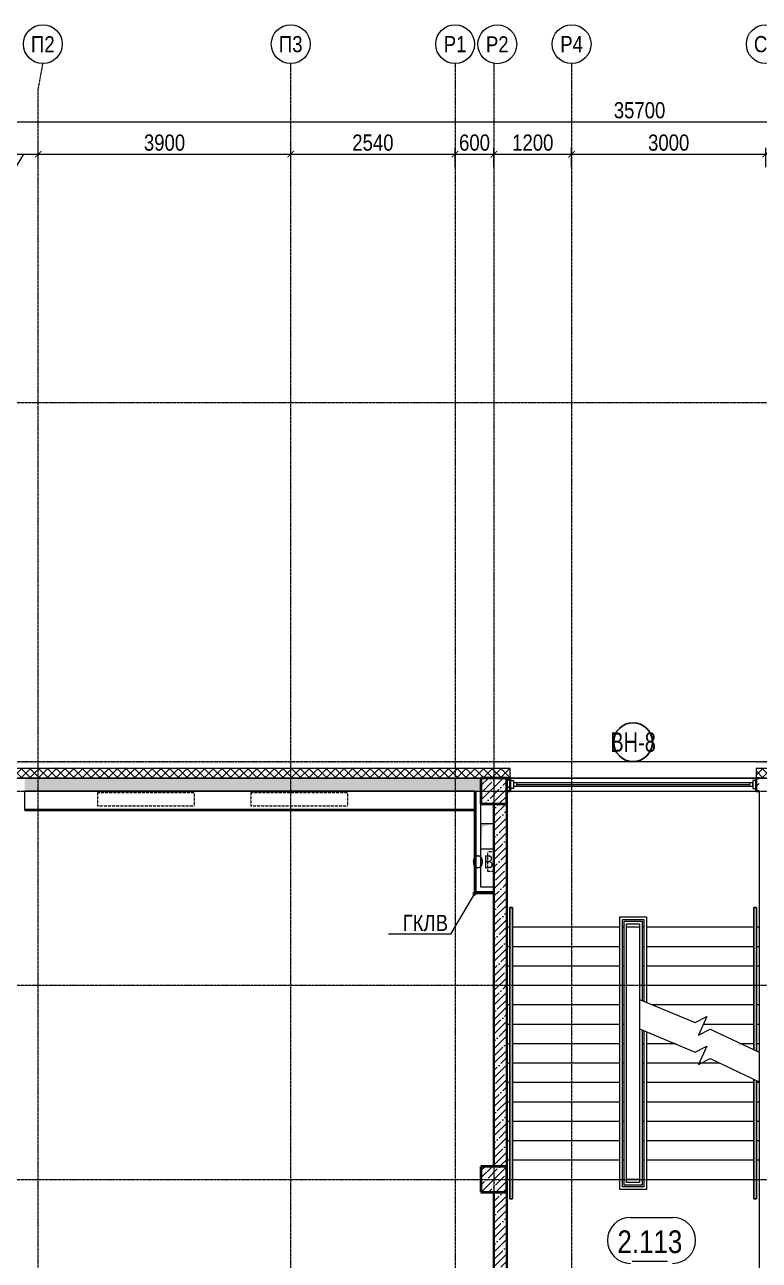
# Model space of a CAD drawing. Header units: millimetres. Extents: x -65509 to 912790, y 446 to 713294.
# Drawn here: x 188045 to 199395, y 248725 to 267814 of the extents above; entities that cross this region are included whole.
import ezdxf
from ezdxf import colors
from ezdxf.entities.mleader import LeaderData, LeaderLine
from ezdxf.enums import TextEntityAlignment as Align
from ezdxf.math import Vec2, Vec3

# ---------------------------------------------------------------- set-up
doc = ezdxf.new("R2010")
doc.units = ezdxf.units.MM
for name, pattern in [('CENTER2', [28.575, 19.05, -3.175, 3.175, -3.175]), ('DASHED', [19.05, 12.7, -6.35]), ('HIDDEN2', [4.7625, 3.175, -1.5875])]:
    doc.linetypes.add(name, pattern=pattern)
doc.layers.get('Defpoints').update_dxf_attribs({"color": 250})
for name, color, linetype, lineweight in [('A-Wall-Open', 250, 'Continuous', 5), ('АР_Area', 250, 'Continuous', 5), ('АР_Витраж марка', 250, 'Continuous', 9), ('АР_Колонны', 250, 'Continuous', 30), ('АР_Окна', 250, 'Continuous', 5), ('АР_Стены ЖБ', 250, 'Continuous', 35), ('АР_Стены ПЕНОблок', 250, 'Continuous', 20), ('АР_Тонкая', 250, 'Continuous', 5), ('АР_Утеплитель', 250, 'Continuous', 0), ('АР_Ф_ЛК', 250, 'Continuous', 5), ('АР_Штриховка', 250, 'Continuous', 0), ('Зашивка радиаторов тип 5 (спорт желтый)', 250, 'Continuous', 25), ('Зашивки ГКЛ на всю высоту', 250, 'Continuous', 25), ('КМ_Фахверки', 250, 'Continuous', 25), ('ОВ_Отопление', 250, 'Continuous', 5), ('Размеры зашивки ГКЛ', 250, 'Continuous', 0), ('РД_Оси_100', 250, 'Continuous', 0), ('РД_Оси_размер', 250, 'Continuous', 0)]:
    doc.layers.add(name, color=color, linetype=linetype, lineweight=lineweight)
doc.layers.add('АР_Делит', color=250, linetype='Continuous', lineweight=0, plot=False)
doc.layers.add('РД_Витраж_проем', color=250, linetype='Continuous', lineweight=0, plot=False)
doc.layers.add('АР_Отопительные приборы', color=1, linetype='HIDDEN2', lineweight=0, true_color=0xff0000)
doc.styles.add('Arial_09', font='ARIALN.TTF', dxfattribs={"width": 0.9})
doc.styles.add('style1', font='ARIALN.TTF')
doc.styles.add('ккк', font='isocpeur.ttf', dxfattribs={"width": 0.85, "oblique": 15})
doc.dimstyles.new('Dim100_ареал', dxfattribs={"dimscale": 100, "dimtxt": 2.5, "dimasz": 1, "dimexe": 1, "dimexo": 1, "dimgap": 0.5, "dimtad": 1, "dimzin": 12, "dimdsep": 46, "dimtxsty": 'style1', "dimblk": 'ARCHTICK', "dimcen": 1, "dimdle": 1, "dimclrd": 256, "dimclre": 256, "dimaunit": 1, "dimadec": 0, "dimazin": 3, "dimtfac": 1, "dimtmove": 1, "dimatfit": 3, "dimldrblk": 'OPEN30', "dimfxl": 4, "dimfxlon": 1, "dimtolj": 1, "dimtzin": 0, "dimlwd": 9, "dimlwe": 9, "dimarcsym": 0})
pattern_1 = [(45, (142195.16, 127275.07), (-112.2532, 112.2532), []), (45, (142307.41, 127275.07), (-112.2532, 112.2532), [198.4375, -39.6875, 0, -39.6875])]

# ---------------------------------------------------------------- blocks, each defined once
blk = doc.blocks.new('A-iden')
at = {"linetype": 'Continuous', "lineweight": 5}
blk.add_circle((0, -4), 3, dxfattribs=at)
at = {"color": 0, "linetype": 'Continuous', "lineweight": 20, "style": 'ккк', "width": 0.85}
blk.add_attdef('ID', text='', height=8, dxfattribs=at).set_placement((0.31, -3.85), align=Align.MIDDLE_CENTER)
blk = doc.blocks.new('_ArchTick')
at = {"color": 0, "linetype": 'ByBlock', "const_width": 0.15}
blk.add_lwpolyline([(-0.5, -0.5), (0.5, 0.5)], dxfattribs=at)
blk = doc.blocks.new('*D335')
at = {"layer": 'Defpoints', "color": 0, "transparency": 16777216}
for p in [(73200, 139039), (37500, 137039), (73200, 137039)]:
    blk.add_point(p, dxfattribs=at)
at = {"layer": 'РД_Оси_размер', "color": 0, "lineweight": 5, "transparency": 16777216}
for p, q in [((37400, 139039), (73300, 139039)), ((37500, 138839), (37500, 139139)), ((73200, 138839), (73200, 139139))]:
    blk.add_line(p, q, dxfattribs=at)
at = {"layer": 'РД_Оси_размер', "color": 0, "lineweight": 5, "transparency": 16777216, "xscale": 100, "yscale": 100, "zscale": 100, "rotation": 180}
blk.add_blockref('_ArchTick', (37500, 139039), dxfattribs=at)
at = {"layer": 'РД_Оси_размер', "color": 0, "lineweight": 5, "transparency": 16777216, "xscale": 100, "yscale": 100, "zscale": 100}
blk.add_blockref('_ArchTick', (73200, 139039), dxfattribs=at)
at = {"layer": 'РД_Оси_размер', "color": 0, "transparency": 16777216, "insert": (55350, 139216), "char_height": 250, "attachment_point": 5, "style": 'style1'}
blk.add_mtext('\\A1;35700', dxfattribs=at)
blk = doc.blocks.new('_Open30')
at = {"color": 0, "linetype": 'ByBlock', "lineweight": -2}
for p, q in [((-1, 0.27), (0, 0)), ((0, 0), (-1, -0.27)), ((0, 0), (-1, 0))]:
    blk.add_line(p, q, dxfattribs=at)
blk = doc.blocks.new('*D406')
at = {"layer": 'Defpoints', "color": 0, "transparency": 16777216}
for p in [(46060, 138539), (45600, 137039), (46060, 137039)]:
    blk.add_point(p, dxfattribs=at)
at = {"layer": 'РД_Оси_размер', "color": 0, "lineweight": 5, "transparency": 16777216}
for p, q in [((45600, 138339), (45600, 138639)), ((46060, 138339), (46060, 138639)), ((45500, 138539), (46160, 138539)), ((45830, 138539), (45534, 138039)), ((45534, 138039), (44974, 138039))]:
    blk.add_line(p, q, dxfattribs=at)
at = {"layer": 'РД_Оси_размер', "color": 0, "lineweight": 5, "transparency": 16777216, "xscale": 100, "yscale": 100, "zscale": 100, "rotation": 180}
blk.add_blockref('_ArchTick', (45600, 138539), dxfattribs=at)
at = {"layer": 'РД_Оси_размер', "color": 0, "lineweight": 5, "transparency": 16777216, "xscale": 100, "yscale": 100, "zscale": 100}
blk.add_blockref('_ArchTick', (46060, 138539), dxfattribs=at)
at = {"layer": 'РД_Оси_размер', "color": 0, "transparency": 16777216, "insert": (45254, 138216), "char_height": 250, "attachment_point": 5, "style": 'style1'}
blk.add_mtext('\\A1;460', dxfattribs=at)
blk = doc.blocks.new('*D407')
at = {"layer": 'Defpoints', "color": 0, "transparency": 16777216}
for p in [(49960, 138539), (46060, 137039), (49960, 137039)]:
    blk.add_point(p, dxfattribs=at)
at = {"layer": 'РД_Оси_размер', "color": 0, "lineweight": 5, "transparency": 16777216}
for p, q in [((46060, 138339), (46060, 138639)), ((49960, 138339), (49960, 138639)), ((45960, 138539), (50060, 138539))]:
    blk.add_line(p, q, dxfattribs=at)
at = {"layer": 'РД_Оси_размер', "color": 0, "lineweight": 5, "transparency": 16777216, "xscale": 100, "yscale": 100, "zscale": 100, "rotation": 180}
blk.add_blockref('_ArchTick', (46060, 138539), dxfattribs=at)
at = {"layer": 'РД_Оси_размер', "color": 0, "lineweight": 5, "transparency": 16777216, "xscale": 100, "yscale": 100, "zscale": 100}
blk.add_blockref('_ArchTick', (49960, 138539), dxfattribs=at)
at = {"layer": 'РД_Оси_размер', "color": 0, "transparency": 16777216, "insert": (48010, 138716), "char_height": 250, "attachment_point": 5, "style": 'style1'}
blk.add_mtext('\\A1;3900', dxfattribs=at)
blk = doc.blocks.new('*D408')
at = {"layer": 'Defpoints', "color": 0, "transparency": 16777216}
for p in [(52500, 138539), (49960, 137039), (52500, 137039)]:
    blk.add_point(p, dxfattribs=at)
at = {"layer": 'РД_Оси_размер', "color": 0, "lineweight": 5, "transparency": 16777216}
for p, q in [((49960, 138339), (49960, 138639)), ((52500, 138339), (52500, 138639)), ((49860, 138539), (52600, 138539))]:
    blk.add_line(p, q, dxfattribs=at)
at = {"layer": 'РД_Оси_размер', "color": 0, "lineweight": 5, "transparency": 16777216, "xscale": 100, "yscale": 100, "zscale": 100, "rotation": 180}
blk.add_blockref('_ArchTick', (49960, 138539), dxfattribs=at)
at = {"layer": 'РД_Оси_размер', "color": 0, "lineweight": 5, "transparency": 16777216, "xscale": 100, "yscale": 100, "zscale": 100}
blk.add_blockref('_ArchTick', (52500, 138539), dxfattribs=at)
at = {"layer": 'РД_Оси_размер', "color": 0, "transparency": 16777216, "insert": (51230, 138716), "char_height": 250, "attachment_point": 5, "style": 'style1'}
blk.add_mtext('\\A1;2540', dxfattribs=at)
blk = doc.blocks.new('*D409')
at = {"layer": 'Defpoints', "color": 0, "transparency": 16777216}
for p in [(53100, 138539), (52500, 137039), (53100, 137039)]:
    blk.add_point(p, dxfattribs=at)
at = {"layer": 'РД_Оси_размер', "color": 0, "lineweight": 5, "transparency": 16777216}
for p, q in [((52500, 138339), (52500, 138639)), ((53100, 138339), (53100, 138639)), ((52400, 138539), (53200, 138539))]:
    blk.add_line(p, q, dxfattribs=at)
at = {"layer": 'РД_Оси_размер', "color": 0, "lineweight": 5, "transparency": 16777216, "xscale": 100, "yscale": 100, "zscale": 100, "rotation": 180}
blk.add_blockref('_ArchTick', (52500, 138539), dxfattribs=at)
at = {"layer": 'РД_Оси_размер', "color": 0, "lineweight": 5, "transparency": 16777216, "xscale": 100, "yscale": 100, "zscale": 100}
blk.add_blockref('_ArchTick', (53100, 138539), dxfattribs=at)
at = {"layer": 'РД_Оси_размер', "color": 0, "transparency": 16777216, "insert": (52800, 138716), "char_height": 250, "attachment_point": 5, "style": 'style1'}
blk.add_mtext('\\A1;600', dxfattribs=at)
blk = doc.blocks.new('*D410')
at = {"layer": 'Defpoints', "color": 0, "transparency": 16777216}
for p in [(54300, 138539), (53100, 137039), (54300, 137039)]:
    blk.add_point(p, dxfattribs=at)
at = {"layer": 'РД_Оси_размер', "color": 0, "lineweight": 5, "transparency": 16777216}
for p, q in [((53100, 138339), (53100, 138639)), ((54300, 138339), (54300, 138639)), ((53000, 138539), (54400, 138539))]:
    blk.add_line(p, q, dxfattribs=at)
at = {"layer": 'РД_Оси_размер', "color": 0, "lineweight": 5, "transparency": 16777216, "xscale": 100, "yscale": 100, "zscale": 100, "rotation": 180}
blk.add_blockref('_ArchTick', (53100, 138539), dxfattribs=at)
at = {"layer": 'РД_Оси_размер', "color": 0, "lineweight": 5, "transparency": 16777216, "xscale": 100, "yscale": 100, "zscale": 100}
blk.add_blockref('_ArchTick', (54300, 138539), dxfattribs=at)
at = {"layer": 'РД_Оси_размер', "color": 0, "transparency": 16777216, "insert": (53700, 138716), "char_height": 250, "attachment_point": 5, "style": 'style1'}
blk.add_mtext('\\A1;1200', dxfattribs=at)
blk = doc.blocks.new('*D383')
at = {"layer": 'Defpoints', "color": 0, "transparency": 16777216}
for p in [(57300, 138539), (54300, 137039), (57300, 137039)]:
    blk.add_point(p, dxfattribs=at)
at = {"layer": 'РД_Оси_размер', "color": 0, "lineweight": 5, "transparency": 16777216}
for p, q in [((54300, 138339), (54300, 138639)), ((57300, 138339), (57300, 138639)), ((54200, 138539), (57400, 138539))]:
    blk.add_line(p, q, dxfattribs=at)
at = {"layer": 'РД_Оси_размер', "color": 0, "lineweight": 5, "transparency": 16777216, "xscale": 100, "yscale": 100, "zscale": 100, "rotation": 180}
blk.add_blockref('_ArchTick', (54300, 138539), dxfattribs=at)
at = {"layer": 'РД_Оси_размер', "color": 0, "lineweight": 5, "transparency": 16777216, "xscale": 100, "yscale": 100, "zscale": 100}
blk.add_blockref('_ArchTick', (57300, 138539), dxfattribs=at)
at = {"layer": 'РД_Оси_размер', "color": 0, "transparency": 16777216, "insert": (55800, 138716), "char_height": 250, "attachment_point": 5, "style": 'style1'}
blk.add_mtext('\\A1;3000', dxfattribs=at)
blk = doc.blocks.new('otv')
at = {"linetype": 'Continuous'}
blk.add_lwpolyline([(0, -1), (0, 0), (1, 0), (1, -1)], close=True, dxfattribs=at)
blk.add_solid([(0, -1), (0, 0), (0.135, -0.137), (1, 0)], dxfattribs=at)
blk = doc.blocks.new('_DotSmall')
at = {"color": 0, "linetype": 'ByBlock', "const_width": 0.5}
blk.add_lwpolyline([(-0.0625, 0, 1), (0.0625, 0, 1)], format="xyb", close=True, dxfattribs=at)
blk = doc.blocks.new('MOK-МаркаПом_овал_ареал')
for p, q in [((-2.99, 3.76), (3.52, 3.76)), ((-2.75, -3), (2.75, -3))]:
    blk.add_line(p, q)
for centre, radius, start, end in [((-2.99, 0.21), 3.55, 90, 270), ((3.52, 0.21), 3.55, 270, 90), ((-7.41, 0), 7.16, 0, 0.001)]:
    blk.add_arc(centre, radius, start, end)
at = {"color": 0, "style": 'style1'}
blk.add_attdef('АР-ПОМЕЩЕНИЕ:НОМЕР', text='', height=3, dxfattribs=at).set_placement((0.26, 0), align=Align.MIDDLE)
blk = doc.blocks.new('МаркаВитража1')
at = {"layer": 'Defpoints'}
blk.add_circle((0, 0), 3, dxfattribs=at)
at = {"color": 0, "linetype": 'ByBlock', "lineweight": -2, "style": 'Arial_09', "width": 0.9}
blk.add_attdef('АР-ОКНО:НАИМЕНОВАНИЕ', text='', height=3, dxfattribs=at).set_placement((0, 0), align=Align.MIDDLE)
blk = doc.blocks.new('СОШ_2200_АР_ОСИ_М100_28.05.24')
at = {"layer": 'АР_Делит', "color": 5, "linetype": 'DASHED'}
blk.add_lwpolyline([(37145, 100855), (37145, 129155), (72745, 129155), (72745, 135155), (114955, 135155), (114955, -355)], dxfattribs=at)
at = {"layer": 'РД_Оси_100', "linetype": 'CENTER2'}
for p, q in [((49960, -6155), (49960, 139938.679)), ((-5954.958, 134700), (119910, 134700)), ((-5954.958, 128700), (119910, 128700)), ((-5954.958, 125700), (119910, 125700)), ((-5954.958, 122700), (119910, 122700))]:
    blk.add_line(p, q, dxfattribs=at)
for points in [[(46060, -6163.105), (46060, 139538.679), (46130, 139938.679)], [(52500, 139938.679), (52500, -5755), (52358.276, -6155)], [(53100, 139938.679), (53100, -5755), (52949.266, -6155)], [(54300, 139938.679), (54300, -6155)]]:
    blk.add_lwpolyline(points, dxfattribs=at)
at = {"layer": 'РД_Оси_100', "color": 1}
ref = blk.add_blockref('A-iden', (46130, 140638.679), dxfattribs=dict(at, xscale=100, yscale=100, zscale=100))
ref.add_attrib('ID', 'П2', dxfattribs={"layer": '0', "linetype": 'Continuous', "height": 250, "style": 'style1'}).set_placement((46130, 140238.679), align=Align.MIDDLE)
ref = blk.add_blockref('A-iden', (49960, 140638.679), dxfattribs=dict(at, xscale=100, yscale=100, zscale=100))
ref.add_attrib('ID', 'П3', dxfattribs={"layer": '0', "linetype": 'Continuous', "height": 250, "style": 'style1'}).set_placement((49960, 140238.679), align=Align.MIDDLE)
at = {"layer": 'РД_Оси_100', "color": 0}
ref = blk.add_blockref('A-iden', (52500, 140638.679), dxfattribs=dict(at, xscale=100, yscale=100, zscale=100))
ref.add_attrib('ID', 'Р1', dxfattribs={"layer": '0', "linetype": 'Continuous', "height": 250, "style": 'style1'}).set_placement((52500, 140238.679), align=Align.MIDDLE)
ref = blk.add_blockref('A-iden', (53151.517, 140636.463), dxfattribs=dict(at, xscale=100, yscale=100, zscale=100))
ref.add_attrib('ID', 'Р2', dxfattribs={"layer": '0', "linetype": 'Continuous', "height": 250, "style": 'style1'}).set_placement((53151.517, 140236.463), align=Align.MIDDLE)
ref = blk.add_blockref('A-iden', (54300, 140638.679), dxfattribs=dict(at, xscale=100, yscale=100, zscale=100))
ref.add_attrib('ID', 'Р4', dxfattribs={"layer": '0', "linetype": 'Continuous', "height": 250, "style": 'style1'}).set_placement((54300, 140238.679), align=Align.MIDDLE)
ref = blk.add_blockref('A-iden', (57300, 140638.679), dxfattribs=dict(at, xscale=100, yscale=100, zscale=100))
ref.add_attrib('ID', 'С2', dxfattribs={"layer": '0', "linetype": 'Continuous', "height": 250, "style": 'style1'}).set_placement((57300, 140238.679), align=Align.MIDDLE)
at = {"layer": 'РД_Оси_размер'}
for base, p1, p2, picture, middle in [((73200, 139038.679), (37500, 137038.679), (73200, 137038.679), '*D335', (55350, 139216.322)), ((49960, 138538.679), (46060, 137038.679), (49960, 137038.679), '*D407', (48010, 138716.322)), ((52500, 138538.679), (49960, 137038.679), (52500, 137038.679), '*D408', (51230, 138716.322)), ((53100, 138538.679), (52500, 137038.679), (53100, 137038.679), '*D409', (52800, 138716.322)), ((54300, 138538.679), (53100, 137038.679), (54300, 137038.679), '*D410', (53700, 138716.322)), ((57300, 138538.679), (54300, 137038.679), (57300, 137038.679), '*D383', (55800, 138716.322))]:
    dim = blk.add_linear_dim(base=base, p1=p1, p2=p2, dimstyle='Dim100_ареал', dxfattribs=at)
    dim.commit()
    dim.dimension.update_dxf_attribs({"geometry": picture, "text_midpoint": middle})
dim = blk.add_linear_dim(base=(46060, 138538.679), p1=(45600, 137038.679), p2=(46060, 137038.679), dimstyle='Dim100_ареал', dxfattribs=at)
dim.commit()
dim.dimension.update_dxf_attribs({"geometry": '*D406', "text_midpoint": (45484.181, 138038.679), "dimtype": 128})

msp = doc.modelspace()

# ---------------------------------------------------------------- hatches: boundary and pattern name
at = {"layer": 'АР_Штриховка', "linetype": 'Continuous', "lineweight": 0}
h = msp.add_hatch(dxfattribs=at)
h.set_pattern_fill('_U', color=256, style=0, pattern_type=0)
h.set_pattern_definition([(360, (142195.1574, 127275.0729), (9e-11, 1), [])])
h.paths.add_polyline_path([(179340.157, 256430.073), (179365.157, 256405.073), (195545.155, 256405.073), (195545.155, 256430.073)], flags=0)
h.paths.add_polyline_path([(199345.157, 256430.073), (199345.157, 256405.073), (199795.157, 256405.073), (199795.157, 256430.073)], flags=0)
h = msp.add_hatch(dxfattribs=at)
h.set_pattern_fill('ANSI37', color=256, scale=30, style=0)
h.set_pattern_definition([(45, (142195.16, 127275.07), (-67.35192, 67.35192), []), (135, (142195.16, 127275.07), (-67.35192, -67.35192), [])])
h.paths.add_polyline_path([(179445.157, 256325.073), (179595.157, 256175.073), (195545.155, 256175.073), (195545.155, 256325.073)], flags=0)
h.paths.add_polyline_path([(199345.157, 256325.073), (199345.157, 256175.073), (199795.157, 256175.073), (199795.157, 256325.073)], flags=0)
h = msp.add_hatch(dxfattribs=at)
h.set_pattern_fill('AR-CONC', color=256, angle=45, style=0)
h.set_pattern_definition([(95, (142195.16, 127275.07), (140.09465, 117.55338), [19.05, -209.55]), (40, (142195.16, 127275.07), (-160.01845, 110.17673), [15.24, -167.64058]), (145.45144, (142206.83, 127284.87), (-19.9238, 227.7301), [16.19, -178.09024]), (91.1842, (142159.24, 127311), (221.41024, 161.9534), [28.575, -314.325]), (141.63556, (142177.7, 127324.5), (-7.0866, 342.82676), [24.285, -267.1356]), (36.18415, (142159.24, 127311), (-7.0866, 342.82676), [22.85997, -251.45973]), (66, (142186.18, 127319.97), (179.51998, 34.89515), [19.05, -209.55]), (11, (142186.18, 127319.97), (-86.53993, 173.9412), [15.24, -167.64]), (116.45145, (142201.14, 127322.88), (92.98005, 208.83634), [16.19, -178.08994]), (82.5, (142195.16, 127275.07), (-57.60547, 61.973414), [0, -165.608, 0, -170.18, 0, -168.275]), (52.5, (142195.16, 127275.07), (-23.58973, 118.087), [0, -97.028, 0, -161.798, 0, -64.135]), (12.5, (142155.105, 127235.02), (99.927863, 91.826196), [0, -63.5, 0, -198.12, 0, -262.89]), (2.5, (142137.14, 127217.06), (86.7639, 122.72239), [0, -82.55, 0, -131.572, 0, -186.69])])
h.paths.add_polyline_path([(188045.157, 256175.073), (188045.157, 255975.073), (195095.157, 255975.073), (195095.157, 256175.073)], flags=0)
at = {"layer": 'АР_Штриховка', "linetype": 'Continuous', "lineweight": 5}
h = msp.add_hatch(dxfattribs=at)
h.set_pattern_fill('ANSI35', color=256, scale=25, style=0)
h.set_pattern_definition(pattern_1)
h.paths.add_polyline_path([(195095.155, 255775.073), (195495.155, 255775.073), (195495.155, 256175.073), (195095.155, 256175.073)], flags=0)
h = msp.add_hatch(dxfattribs=at)
h.set_pattern_fill('ANSI35', color=256, scale=25, angle=-360, style=0)
h.set_pattern_definition([(45, (142195.16, 127275.07), (-112.2532, 112.2532), []), (45, (142307.41, 127275.07), (-112.2532, 112.2532), [198.4375, -39.6875, 0, -39.6875])])
h.paths.add_polyline_path([(195495.155, 256175.073), (195495.155, 255975.073), (195545.155, 255975.073), (195545.155, 256175.073)], flags=0)
h.paths.add_polyline_path([(199345.157, 256175.073), (199345.157, 255975.073), (199395.157, 255975.073), (199395.157, 256175.073)], flags=0)
h = msp.add_hatch(dxfattribs=at)
h.set_pattern_fill('ANSI35', color=256, scale=25, angle=-360, style=0)
h.set_pattern_definition([(45, (142195.16, 127275.07), (-112.2532, 112.2532), []), (45, (142307.41, 127275.07), (-112.2532, 112.2532), [198.4375, -39.6875, 0, -39.6875])])
h.paths.add_polyline_path([(195495.157, 255775.073), (195295.157, 255775.073), (195295.157, 250175.073), (195495.157, 250175.073)], flags=0)
h = msp.add_hatch(dxfattribs=at)
h.set_pattern_fill('ANSI35', color=256, scale=25, style=0)
h.set_pattern_definition(pattern_1)
h.paths.add_polyline_path([(195095.155, 249775.073), (195495.155, 249775.073), (195495.155, 250175.073), (195095.155, 250175.073)], flags=0)
h = msp.add_hatch(dxfattribs=at)
h.set_pattern_fill('ANSI35', color=256, scale=25, angle=-360, style=0)
h.set_pattern_definition([(45, (142195.16, 127275.07), (-112.2532, 112.2532), []), (45, (142307.41, 127275.07), (-112.2532, 112.2532), [198.4375, -39.6875, 0, -39.6875])])
h.paths.add_polyline_path([(195495.157, 249775.073), (195295.157, 249775.073), (195295.157, 247175.073), (195495.157, 247175.073)], flags=0)

# ---------------------------------------------------------------- linework, layer by layer
for points in [[(195580.155, 253875.073), (195580.155, 249675.073), (195540.155, 249675.073), (195540.155, 254175.073), (195580.155, 254175.073), (195580.155, 253875.073)], [(199350.157, 251503.691), (199350.157, 249675.073), (199310.157, 249675.073), (199310.157, 251521.321)]]:
    msp.add_lwpolyline(points)
at = {"color": 5}
msp.add_lwpolyline([(199310.157, 251976.128), (199310.157, 254175.073), (199350.157, 254175.073), (199350.157, 251958.498)], dxfattribs=at)
at = {"layer": 'A-Wall-Open', "linetype": 'Continuous', "lineweight": 5}
for p, q in [((195545.155, 256430.073), (199345.157, 256430.073)), ((195545.155, 256175.073), (199345.157, 256175.073))]:
    msp.add_line(p, q, dxfattribs=at)
at = {"layer": 'АР_Делит'}
msp.add_lwpolyline([(195495.155, 247075.073), (195495.155, 255975.073), (199395.157, 255975.073), (199395.157, 247075.073)], close=True, dxfattribs=at)
at = {"layer": 'АР_Колонны', "linetype": 'HIDDEN2', "lineweight": 25}
for p, q in [((195095.155, 256175.073), (195495.155, 256175.073)), ((195095.155, 255775.073), (195095.155, 256175.073)), ((195495.155, 256175.073), (195495.155, 255775.073)), ((195495.155, 255775.073), (195095.155, 255775.073)), ((195095.155, 250175.073), (195495.155, 250175.073)), ((195095.155, 249775.073), (195095.155, 250175.073)), ((195495.155, 250175.073), (195495.155, 249775.073)), ((195495.155, 249775.073), (195095.155, 249775.073))]:
    msp.add_line(p, q, dxfattribs=at)
at = {"layer": 'АР_Колонны', "linetype": 'Continuous', "lineweight": 35}
for p, q in [((195095.155, 256175.073), (195495.155, 256175.073)), ((195095.155, 255775.073), (195095.155, 256175.073)), ((195495.155, 255775.073), (195495.155, 256175.073)), ((195095.155, 255775.073), (195495.155, 255775.073)), ((195095.155, 250175.073), (195495.155, 250175.073)), ((195095.155, 249775.073), (195095.155, 250175.073)), ((195495.155, 249775.073), (195495.155, 250175.073)), ((195095.155, 249775.073), (195495.155, 249775.073))]:
    msp.add_line(p, q, dxfattribs=at)
at = {"layer": 'АР_Окна', "linetype": 'Continuous', "lineweight": 5}
for p, q in [((195545.155, 256175.073), (199345.157, 256175.073)), ((195645.155, 256100.073), (195645.155, 256050.073)), ((195645.155, 256075.073), (199245.157, 256075.073)), ((199245.157, 256100.073), (199245.157, 256050.073)), ((195545.155, 255975.073), (199345.157, 255975.073))]:
    msp.add_line(p, q, dxfattribs=at)
for points in [[(195595.155, 256015.073), (195545.155, 256015.073), (195545.155, 256135.073), (195595.155, 256135.073)], [(195595.155, 256100.073), (195595.155, 256050.073), (199295.157, 256050.073), (199295.157, 256100.073)], [(199295.157, 256015.073), (199345.157, 256015.073), (199345.157, 256135.073), (199295.157, 256135.073)]]:
    msp.add_lwpolyline(points, close=True, dxfattribs=at)
at = {"layer": 'АР_Отопительные приборы'}
for points in [[(190670.277, 255945.073), (189170.277, 255945.073), (189170.277, 255745.073), (190670.277, 255745.073)], [(193039.343, 255945.073), (191539.343, 255945.073), (191539.343, 255745.073), (193039.343, 255745.073)], [(195298.016, 255036.221), (195198.016, 255036.221), (195198.016, 254736.221), (195298.016, 254736.221)]]:
    msp.add_lwpolyline(points, close=True, dxfattribs=at)
at = {"layer": 'АР_Стены ЖБ', "linetype": 'Continuous', "lineweight": 40}
for p, q in [((195495.155, 256175.073), (195095.155, 256175.073)), ((195095.155, 256175.073), (195095.155, 255775.073)), ((195495.155, 255775.073), (195495.155, 256175.073)), ((195095.155, 255775.073), (195495.155, 255775.073)), ((195495.155, 250175.073), (195095.155, 250175.073)), ((195095.155, 250175.073), (195095.155, 249775.073)), ((195495.155, 249775.073), (195495.155, 250175.073)), ((195095.155, 249775.073), (195495.155, 249775.073))]:
    msp.add_line(p, q, dxfattribs=at)
at = {"layer": 'АР_Стены ЖБ', "linetype": 'Continuous', "lineweight": 35}
for p, q in [((195495.155, 256175.073), (195495.155, 255975.073)), ((195545.155, 256175.073), (195495.155, 256175.073)), ((195545.155, 255975.073), (195545.155, 256175.073)), ((199345.157, 256175.073), (199345.157, 255975.073)), ((199395.157, 256175.073), (199345.157, 256175.073)), ((195495.155, 255975.073), (195545.155, 255975.073)), ((199345.157, 255975.073), (199395.157, 255975.073)), ((195495.157, 255775.073), (195295.157, 255775.073)), ((195295.157, 255775.073), (195295.157, 250175.073)), ((195495.157, 250175.073), (195495.157, 255775.073)), ((195295.157, 250175.073), (195495.157, 250175.073)), ((195495.157, 249775.073), (195295.157, 249775.073)), ((195295.157, 249775.073), (195295.157, 247175.073)), ((195495.157, 247175.073), (195495.157, 249775.073))]:
    msp.add_line(p, q, dxfattribs=at)
at = {"layer": 'АР_Стены ПЕНОблок', "linetype": 'Continuous', "lineweight": 20}
for p, q in [((195095.157, 256175.073), (188045.157, 256175.073)), ((195095.157, 255975.073), (195095.157, 256175.073)), ((188045.157, 255975.073), (195095.157, 255975.073))]:
    msp.add_line(p, q, dxfattribs=at)
at = {"layer": 'АР_Тонкая'}
for points in [[(197545.156, 252754.047), (198405.774, 252396.77), (198583.175, 252489.334), (198457.14, 252203.377), (198634.54, 252295.942), (199395.157, 251938.664)], [(197545.156, 252299.24), (198405.774, 251941.963), (198583.175, 252034.527), (198457.14, 251748.57), (198634.54, 251841.135), (199395.157, 251483.857)]]:
    msp.add_lwpolyline(points, dxfattribs=at)
at = {"layer": 'АР_Утеплитель', "linetype": 'Continuous', "lineweight": 0}
for p, q in [((195545.155, 256325.073), (179445.157, 256325.073)), ((179595.157, 256175.073), (195545.155, 256175.073)), ((195545.155, 256175.073), (195545.155, 256325.073)), ((199345.157, 256325.073), (199345.157, 256175.073)), ((199795.157, 256325.073), (199345.157, 256325.073)), ((199345.157, 256175.073), (199795.157, 256175.073))]:
    msp.add_line(p, q, dxfattribs=at)
at = {"layer": 'АР_Ф_ЛК', "color": 5}
for p, q in [((195495.155, 253875.073), (195540.155, 253875.073)), ((199350.157, 253875.073), (199395.157, 253875.073)), ((195495.155, 253575.073), (195540.155, 253575.073)), ((199350.157, 253575.073), (199395.157, 253575.073)), ((195495.155, 253275.073), (195540.155, 253275.073)), ((199350.157, 253275.073), (199395.157, 253275.073)), ((195495.155, 252975.073), (195540.155, 252975.073)), ((199350.157, 252975.073), (199395.157, 252975.073)), ((195495.155, 252675.073), (195540.155, 252675.073)), ((199350.157, 252675.073), (199395.157, 252675.073)), ((195495.155, 252375.073), (195540.155, 252375.073)), ((199350.157, 252375.073), (199395.157, 252375.073)), ((195495.155, 252075.073), (195540.155, 252075.073)), ((199085.664, 252075.073), (199310.157, 252075.073)), ((199350.157, 252075.073), (199395.157, 252075.073)), ((195495.155, 251775.073), (195540.155, 251775.073)), ((195495.155, 251475.073), (195540.155, 251475.073)), ((199350.157, 251475.073), (199395.157, 251475.073)), ((195495.155, 251175.073), (195540.155, 251175.073)), ((199350.157, 251175.073), (199395.157, 251175.073)), ((195495.155, 250875.073), (195540.155, 250875.073)), ((199350.157, 250875.073), (199395.157, 250875.073)), ((195495.155, 250575.073), (195540.155, 250575.073)), ((199350.157, 250575.073), (199395.157, 250575.073)), ((195495.155, 250275.073), (195540.155, 250275.073)), ((199350.157, 250275.073), (199395.157, 250275.073)), ((195495.155, 249975.073), (195540.155, 249975.073)), ((199350.157, 249975.073), (199395.157, 249975.073))]:
    msp.add_line(p, q, dxfattribs=at)
at = {"layer": 'АР_Ф_ЛК'}
for p, q in [((195580.155, 253875.073), (197240.156, 253875.073)), ((197280.156, 253875.073), (197305.156, 253875.073)), ((197345.156, 253875.073), (197545.156, 253875.073)), ((197585.156, 253875.073), (197610.156, 253875.073)), ((197650.156, 253875.073), (199310.157, 253875.073)), ((195580.155, 253575.073), (197240.156, 253575.073)), ((197280.156, 253575.073), (197305.156, 253575.073)), ((197585.156, 253575.073), (197610.156, 253575.073)), ((197650.156, 253575.073), (199310.157, 253575.073)), ((195580.155, 253275.073), (197240.156, 253275.073)), ((197280.156, 253275.073), (197305.156, 253275.073)), ((197585.156, 253275.073), (197610.156, 253275.073)), ((197650.156, 253275.073), (199310.157, 253275.073)), ((195580.155, 252975.073), (197240.156, 252975.073)), ((197280.156, 252975.073), (197305.156, 252975.073)), ((197585.156, 252975.073), (197610.156, 252975.073)), ((197650.156, 252975.073), (199310.157, 252975.073)), ((195580.155, 252675.073), (197240.156, 252675.073)), ((197280.156, 252675.073), (197305.156, 252675.073)), ((197724.339, 252675.073), (199310.157, 252675.073)), ((195580.155, 252375.073), (197240.156, 252375.073)), ((197280.156, 252375.073), (197305.156, 252375.073)), ((198532.814, 252375.073), (199310.157, 252375.073)), ((195580.155, 252075.073), (197240.156, 252075.073)), ((197280.156, 252075.073), (197305.156, 252075.073)), ((197585.156, 252075.073), (197610.156, 252075.073)), ((197650.156, 252075.073), (198103.765, 252075.073)), ((195580.155, 251775.073), (197240.156, 251775.073)), ((197280.156, 251775.073), (197305.156, 251775.073)), ((197585.156, 251775.073), (197610.156, 251775.073)), ((197650.156, 251775.073), (198784.426, 251775.073)), ((195580.155, 251475.073), (197240.156, 251475.073)), ((197280.156, 251475.073), (197305.156, 251475.073)), ((197585.156, 251475.073), (197610.156, 251475.073)), ((197650.156, 251475.073), (199310.157, 251475.073)), ((195580.155, 251175.073), (197240.156, 251175.073)), ((197280.156, 251175.073), (197305.156, 251175.073)), ((197585.156, 251175.073), (197610.156, 251175.073)), ((197650.156, 251175.073), (199310.157, 251175.073)), ((195580.155, 250875.073), (197240.156, 250875.073)), ((197280.156, 250875.073), (197305.156, 250875.073)), ((197585.156, 250875.073), (197610.156, 250875.073)), ((197650.156, 250875.073), (199310.157, 250875.073)), ((195580.155, 250575.073), (197240.156, 250575.073)), ((197280.156, 250575.073), (197305.156, 250575.073)), ((197585.156, 250575.073), (197610.156, 250575.073)), ((197650.156, 250575.073), (199310.157, 250575.073)), ((195580.155, 250275.073), (197240.156, 250275.073)), ((197280.156, 250275.073), (197305.156, 250275.073)), ((197585.156, 250275.073), (197610.156, 250275.073)), ((197650.156, 250275.073), (199310.157, 250275.073)), ((195580.155, 249975.073), (197240.156, 249975.073)), ((197280.156, 249975.073), (197305.156, 249975.073)), ((197345.156, 249975.073), (197545.156, 249975.073)), ((197585.156, 249975.073), (197610.156, 249975.073)), ((197650.156, 249975.073), (199310.157, 249975.073))]:
    msp.add_line(p, q, dxfattribs=at)
for points in [[(196435.155, 253875.073, 0, 150, 0), (196435.155, 253408.824, 0, 0, 0), (196435.155, 249975.073, 0, 0, 0)], [(198455.157, 252496.594, 0, 150, 0), (198455.157, 252962.842, 0, 0, 0), (198455.157, 253875.073, 0, 0, 0)], [(198455.157, 249975.073, 0, 150, 0), (198455.157, 250441.322, 0, 0, 0), (198455.157, 251775.073, 0, 0, 0)]]:
    msp.add_lwpolyline(points, format="xyseb", dxfattribs=at)
for points in [[(197650.156, 252252.962), (197650.156, 249820.073), (197240.156, 249820.073), (197240.156, 254030.073), (197650.156, 254030.073), (197650.156, 252707.769)], [(197610.156, 252270.592), (197610.156, 249860.073), (197280.156, 249860.073), (197280.156, 253990.073), (197610.156, 253990.073), (197610.156, 252725.399)], [(197585.156, 252281.61), (197585.156, 249885.073), (197305.156, 249885.073), (197305.156, 253965.073), (197585.156, 253965.073), (197585.156, 252736.417)]]:
    msp.add_lwpolyline(points, dxfattribs=at)
for points in [[(197345.156, 249925.073), (197345.156, 253925.073), (197545.156, 253925.073), (197545.156, 249925.073)], [(197345.156, 249975.073), (197345.156, 253875.073), (197545.156, 253875.073), (197545.156, 249975.073)]]:
    msp.add_lwpolyline(points, close=True, dxfattribs=at)
at = {"layer": 'Зашивка радиаторов тип 5 (спорт желтый)', "linetype": 'Continuous', "lineweight": 0}
for p, q in [((188045.157, 255675.073), (188045.159, 255975.073)), ((194994.953, 255975.027), (188045.159, 255975.073)), ((194994.953, 255675.027), (194994.953, 255975.027)), ((188045.157, 255687.573), (194994.953, 255687.527)), ((194994.953, 255687.527), (188045.157, 255687.573)), ((188045.157, 255675.073), (194994.953, 255675.027))]:
    msp.add_line(p, q, dxfattribs=at)
at = {"layer": 'Зашивки ГКЛ на всю высоту', "linetype": 'Continuous', "lineweight": 0}
for p, q in [((194994.953, 254389.907), (194994.953, 255975.073)), ((194994.953, 255975.073), (195094.953, 255975.073)), ((195007.453, 254414.907), (195007.453, 255975.073)), ((195007.453, 254402.407), (195007.453, 255975.073)), ((195019.953, 254402.407), (195019.953, 255975.073)), ((195019.953, 254414.907), (195019.953, 255975.073)), ((195094.953, 254489.907), (195094.953, 255975.073)), ((195297.11, 254489.907), (195094.953, 254489.907)), ((195297.11, 254389.907), (195297.11, 254489.907)), ((194994.953, 254389.907), (195297.11, 254389.907)), ((195297.11, 254414.907), (195007.453, 254414.907)), ((195007.453, 254402.407), (195297.11, 254402.407)), ((195019.953, 254414.907), (195297.11, 254414.907)), ((195297.11, 254402.407), (195019.953, 254402.407))]:
    msp.add_line(p, q, dxfattribs=at)
at = {"layer": 'КМ_Фахверки', "lineweight": 5}
msp.add_lwpolyline([(212895.157, 195850.073), (236595.157, 195849.49), (236595.157, 127175.073), (256895.157, 127175.073), (256895.126, 262175.073), (215195.161, 262175.073), (215195.161, 256175.073), (179595.157, 256175.073), (179595.157, 227875.073), (142095.157, 227875.073), (142095.157, 140675.073), (169895.157, 140675.073), (169895.157, 153775.073), (162395.157, 153775.073), (162395.157, 195850.073), (187695.157, 195850.073), (187695.157, 127175.073), (225395.157, 127175.073), (225395.157, 140875.073), (207995.156, 140875.08), (207995.156, 195850.073), (212896.745, 195850.073)], dxfattribs=at)
at = {"layer": 'РД_Витраж_проем', "linetype": 'Continuous', "lineweight": 0}
for p, q in [((195545.157, 256430.073), (199345.157, 256430.073)), ((195545.157, 256175.073), (199345.157, 256175.073))]:
    msp.add_line(p, q, dxfattribs=at)

# ---------------------------------------------------------------- block references
at = {"layer": 'АР_Area', "linetype": 'Continuous', "lineweight": 5}
ref = msp.add_blockref('MOK-МаркаПом_овал_ареал', (197704.085, 249011.972), dxfattribs=dict(at, xscale=100, yscale=100, zscale=100))
ref.add_attrib('АР-ПОМЕЩЕНИЕ:НОМЕР', '2.113', dxfattribs={"layer": '0', "color": 0, "height": 350, "style": 'style1'}).set_placement((197704.085, 249011.972), align=Align.MIDDLE)
ref.add_attrib('АР-ПОМЕЩЕНИЕ:НАИМЕНОВАНИЕ', 'ЛК 1.2', dxfattribs={"layer": 'Defpoints', "color": 2, "height": 100, "style": 'style1'}).set_placement((197694.67, 248530.579), align=Align.MIDDLE)
at = {"layer": 'АР_Витраж марка', "linetype": 'Continuous', "lineweight": 9, "xscale": 100, "yscale": 100, "zscale": 100}
msp.add_blockref('МаркаВитража1', (197445.157, 256730.073), dxfattribs=at).add_auto_attribs({'АР-ОКНО:НАИМЕНОВАНИЕ': 'ВН-8'})
at = {"layer": 'ОВ_Отопление', "xscale": 200, "yscale": 400}
msp.add_blockref('otv', (195095.157, 255475.073), dxfattribs=at)
at = {"layer": 'РД_Оси_100'}
msp.add_blockref('СОШ_2200_АР_ОСИ_М100_28.05.24', (142195.157, 127275.073), dxfattribs=at)

# ---------------------------------------------------------------- texts
at = {"layer": 'ОВ_Отопление', "insert": (195123.486, 254880.333), "char_height": 200, "width": 590.00022, "attachment_point": 5, "style": 'style1'}
msp.add_mtext('ОВ', dxfattribs=at)

# ---------------------------------------------------------------- leaders
at = {"layer": 'Размеры зашивки ГКЛ'}
ml = msp.add_multileader_mtext('Standard', dxfattribs=at)
ml.set_content('\\pxsm1;ГКЛВ', color=256, style='style1')
ml.set_leader_properties(color=256, linetype='ByLayer', lineweight=9)
ml.set_arrow_properties(name='DOTSMALL')
ml.build(insert=Vec2(0, 0))
ml.multileader.update_dxf_attribs({"text_left_attachment_type": 6, "text_right_attachment_type": 6, "text_bottom_attachment_type": 10, "dogleg_length": 25, "arrow_head_size": 100})
ctx = ml.context
ctx.base_point, ctx.char_height, ctx.arrow_head_size, ctx.landing_gap_size, ctx.plane_origin = Vec3(193837.157, 253762.073), 250, 100, 50, Vec3(184908.276, 261221.583)
ctx.left_attachment, ctx.right_attachment, ctx.top_attachment = 6, 6, 10
notes = []
notes.append((ctx, [(1, (1, 1, 0), (194623.14, 253762.073), (-1, 0), 25, [(1, [(194994.953, 254389.907)], 0, [])])]))
ctx.mtext.insert, ctx.mtext.width, ctx.mtext.defined_height, ctx.mtext.line_spacing_factor, ctx.mtext.flow_direction = Vec3(193887.157, 254062.073), 1126.26794, 600, 0.3, 5
for ctx, leaders in notes:
    for number, flags, end, landing, length, lines in leaders:
        leader = LeaderData()
        leader.index, (leader.has_last_leader_line, leader.has_dogleg_vector, leader.attachment_direction) = number, flags
        leader.last_leader_point, leader.dogleg_vector, leader.dogleg_length = Vec3(end), Vec3(landing), length
        for number, points, colour, breaks in lines:
            line = LeaderLine()
            line.index, line.vertices, line.color, line.breaks = number, Vec3.list(points), colors.encode_raw_color(colour), breaks
            leader.lines.append(line)
        ctx.leaders.append(leader)

doc.saveas('drawing.dxf')
